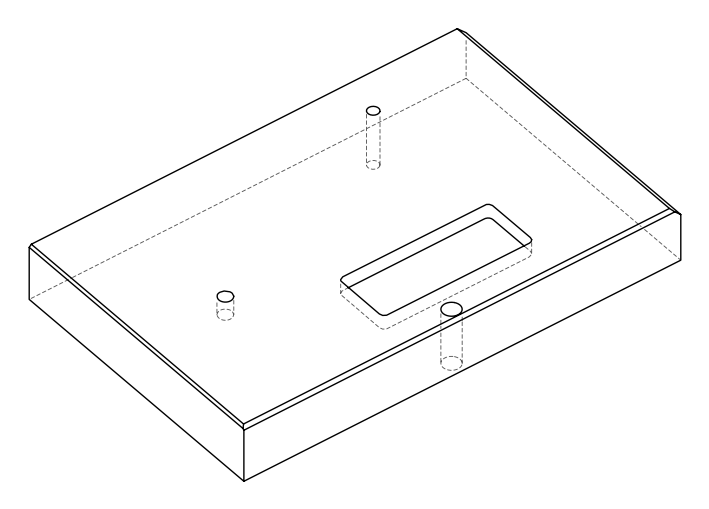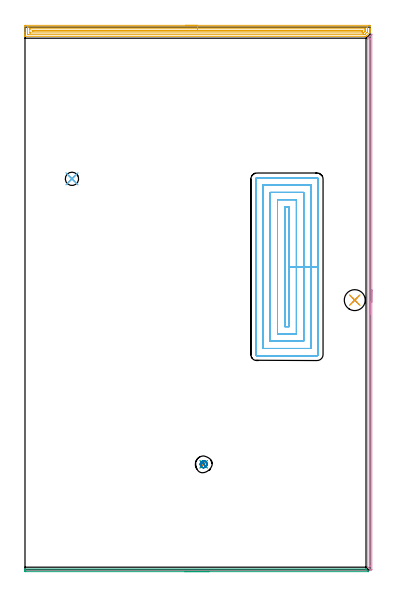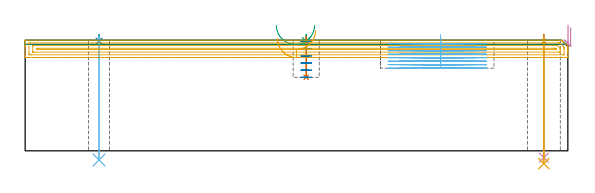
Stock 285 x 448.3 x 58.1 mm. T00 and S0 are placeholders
(PLAN: 12 operations, 7 tool changes, 45.6 min)
(1 SPOT_DRILL | STEP1HOLE | NXT0321_9005460120000 | 0.03 min | 4 mm3)
(2 SPOT_DRILL_1 | STEP1HOLE_1 | NXT0321_9005460120000 | 0.03 min | 1 mm3)
(3 SPOT_DRILL_2 | STEP1POCKET | NXT0321_9005460120000 | 0.03 min | 5 mm3)
(4 DRILL_THROUGH_HOLE_INTO_CENTER | STEP1HOLE | NXT0301_083 | 0.26 min | 5690 mm3)
(5 DRILL_TO_ENLARGE_THROUGH_HOLE | STEP1HOLE | UGT0301_244 | 0.27 min | 7938 mm3)
(6 DRILL_THROUGH_HOLE_INTO_CENTER_1 | STEP1HOLE_1 | UGT0301_505 | 0.26 min | 5487 mm3)
(7 DRILL_BLIND_HOLE_INTO_CENTER | STEP1POCKET | NXT0301_128 | 0.09 min | 2075 mm3)
(8 MILL_ROUGH_BLIND_HOLE_CONTOUR | STEP1POCKET | NXT0201_009 | Spiral | 0.73 min | 795 mm3)
(9 AREA_MILL | FG_CHAMFER_SURFACE | UGT0205_001 | 2.42 min | 688 mm3)
(10 AREA_MILL_1 | FG_CHAMFER_SURFACE_1 | UGT0205_001 | 7.19 min | 2418 mm3)
(11 AREA_MILL_2 | FG_CHAMFER_SURFACE_2 | UGT0205_001 | 9.28 min | 11769 mm3)
(12 MILL_RECTANGULAR_POCKET | POCKET_RECTANGULAR_STRAIGHT | NXT0201_009 | Follow Part, ap 2, ae 75% | 25.08 min | 135457 mm3)
(TOOL NXT0321_9005460120000 | NC Spot Drill, 142deg, 12mm, Carbide, Uncoated | D12 PA142 FL30 Z2)
(TOOL NXT0301_083 | Carbide Drill 11.2mm [860.1-1120-056A1-MM 2214] | D11.2 PA140 FL72 Z2)
(TOOL UGT0301_244 | Twist Drill 17.3 mm | D17.3 PA118 FL130 Z2)
(TOOL UGT0301_505 | Carbide Drill 11.0 mm | D11 PA118 FL94 Z2)
(TOOL NXT0301_128 | Carbide Drill 12mm [861.1-1200-036A1-GP GC34] | D12 PA150 FL37.4 Z2)
(TOOL NXT0201_009 | ENDMILL 8mm [2P460-0800-NA 1630] | D8 FL26 Z6)
(TOOL UGT0205_001 | Chamfer Mill 20 x 3 x 45 deg. | D20 FL50 Z2)
(OP 1 SPOT_DRILL)
G17 G21 G94 G90
T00 M6
G54
G17 G0 G90 X272.4 Y222.8 S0 M3
G43 Z68.1 H0
G94 G81 G98 Z57.355 F250. R61.1
G80
M5
M2
(OP 2 SPOT_DRILL_1)
G17 G21 G94 G90
T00 M6
G54
G17 G0 G90 X38.8 Y323. S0 M3
G43 Z68.1 H0
G94 G81 G98 Z57.627 F250. R61.1
G80
M5
M2
(OP 3 SPOT_DRILL_2)
G17 G21 G94 G90
T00 M6
G54
G17 G0 G90 X147.6 Y87.2 S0 M3
G43 Z68.1 H0
G94 G81 G98 Z57.51 F250. R61.1
G80
M5
M2
(OP 4 DRILL_THROUGH_HOLE_INTO_CENTER)
G17 G21 G94 G90
T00 M6
G54
G17 G0 G90 X272.4 Y222.8 S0 M3
G43 Z68.1 H1
G94 G73 G98 Z-3.538 F250. Q10.273 R60.1
G80
M5
M2
(OP 5 DRILL_TO_ENLARGE_THROUGH_HOLE)
G17 G21 G94 G90
T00 M6
G54
G17 G0 G90 X272.4 Y222.8 S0 M3
G43 Z68.1 H0
G94 G73 G98 Z-6.697 F250. Q16.199 R60.1
G80
M5
M2
(OP 6 DRILL_THROUGH_HOLE_INTO_CENTER_1)
G17 G21 G94 G90
T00 M6
G54
G17 G0 G90 X38.8 Y323. S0 M3
G43 Z68.1 H0
G94 G73 G98 Z-4.805 F250. Q10.484 R60.1
G80
M5
M2
(OP 7 DRILL_BLIND_HOLE_INTO_CENTER)
G17 G21 G94 G90
T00 M6
G54
G17 G0 G90 X147.6 Y87.2 S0 M3
G43 Z68.1 H1
G94 G81 G98 Z38.6 F250. R60.1
G80
M5
M2
(OP 8 MILL_ROUGH_BLIND_HOLE_CONTOUR)
G17 G21 G94 G90
T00 M6
G54
G17 G0 G90 X147.6 Y87.2 S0 M3
G43 Z68.1 H1
Z57.35
G94 G3 X147.941 Y87.903 R0.434 F250.
X146.718 Y88.319 R1.187
X145.299 Y86.389 R1.883
X146.935 Y84.429 R2.138
X150.371 Y86.535 R2.85
X146.935 Y84.429 R-2.85
X148.653 Y85.482 R1.425
X147.6 Y87.2 R1.425
G0 Z53.6
G3 X147.941 Y87.903 R0.434
X146.718 Y88.319 R1.187
X145.299 Y86.389 R1.883
X146.935 Y84.429 R2.138
X150.371 Y86.535 R2.85
X146.935 Y84.429 R-2.85
X148.653 Y85.482 R1.425
X147.6 Y87.2 R1.425
G0 Z49.85
G3 X147.941 Y87.903 R0.434
X146.718 Y88.319 R1.187
X145.299 Y86.389 R1.883
X146.935 Y84.429 R2.138
X150.371 Y86.535 R2.85
X146.935 Y84.429 R-2.85
X148.653 Y85.482 R1.425
X147.6 Y87.2 R1.425
G0 Z46.1
G3 X147.941 Y87.903 R0.434
X146.718 Y88.319 R1.187
X145.299 Y86.389 R1.883
X146.935 Y84.429 R2.138
X150.371 Y86.535 R2.85
X146.935 Y84.429 R-2.85
X148.653 Y85.482 R1.425
X147.6 Y87.2 R1.425
G0 Z42.35
G3 X147.941 Y87.903 R0.434
X146.718 Y88.319 R1.187
X145.299 Y86.389 R1.883
X146.935 Y84.429 R2.138
X150.371 Y86.535 R2.85
X146.935 Y84.429 R-2.85
X148.653 Y85.482 R1.425
X147.6 Y87.2 R1.425
G0 Z38.6
G3 X147.941 Y87.903 R0.434
X146.718 Y88.319 R1.187
X145.299 Y86.389 R1.883
X146.935 Y84.429 R2.138
X150.371 Y86.535 R2.85
X146.935 Y84.429 R-2.85
X148.653 Y85.482 R1.425
X147.6 Y87.2 R1.425
G0 Z68.1
M5
M2
(OP 9 AREA_MILL)
G17 G21 G94 G90
T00 M6
G54
G17 G0 G90 X151.95 Y-1.5 S1061 M3
G43 Z68.1 H0
Z65.9
G94 G1 X151.912 Z65.028 F250.
X151.798 Z64.163
X151.609 Z63.312
X151.347 Z62.48
X151.013 Z61.674
X150.61 Z60.9
X150.142 Z60.164
X149.61 Z59.472
X149.021 Z58.829
X148.378 Z58.24
X147.686 Z57.708
X146.95 Z57.24
X146.176 Z56.837
X145.37 Z56.503
X144.538 Z56.241
X143.687 Z56.052
X142.822 Z55.938
X141.95 Z55.9
X0.633
X0.306 Y-1.499 Z55.901
X0.068 Y-1.495 Z55.903
X0.006 Y-1.491 Z55.905
X0. Y-1.266 Z56.13
Y-0.759 Z56.636
Y-0.4 Z56.995
Y0.506 Z57.905
X0.003 Y0.604 Z57.996
X0.01 Y0.697 Z58.088
X0.186 Y0.7 Z58.1
X281.478
X281.695 Y0.696 Z58.089
X281.773 Y0.629 Z58.026
X282.193 Y0.207 Z57.607
X282.367 Y0.033 Z57.433
X283.766 Y-1.365 Z56.034
X283.881 Y-1.491 Z55.904
X283.834 Y-1.497 Z55.903
X283.745 Y-1.5 Z55.9
X141.95
X141.078 Z55.938
X140.214 Z56.052
X139.362 Z56.241
X138.53 Z56.503
X137.724 Z56.837
X136.95 Z57.24
X136.214 Z57.708
X135.522 Z58.24
X134.879 Z58.829
X134.29 Z59.472
X133.759 Z60.164
X133.29 Z60.9
X132.887 Z61.674
X132.553 Z62.48
X132.291 Z63.312
X132.102 Z64.164
X131.988 Z65.028
X131.95 Z65.9
G0 Z68.1
M5
M2
(OP 10 AREA_MILL_1)
G17 G21 G94 G90
T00 M6
G54
G17 G0 G90 X286.5 Y231.25 S1061 M3
G43 Z68.1 H0
Z64.8
G94 G1 Y231.212 Z63.928 F250.
Y231.098 Z63.063
Y230.909 Z62.212
Y230.647 Z61.38
Y230.313 Z60.574
Y229.91 Z59.8
Y229.441 Z59.064
Y228.91 Z58.372
Y228.321 Z57.729
Y227.678 Z57.14
Y226.986 Z56.608
Y226.25 Z56.14
Y225.476 Z55.737
Y224.67 Z55.403
Y223.838 Z55.141
Y222.986 Z54.952
Y222.122 Z54.838
Y221.25 Z54.8
Y0.17
X286.495 Y0.032 Z54.805
X286.493 Y0.01 Z54.806
X286.369 Y0. Z54.931
X285.952 Z55.348
X285.669 Z55.626
X285.515 Z55.781
X285.406 Y0.002 Z55.891
X285.395 Y0.005 Z55.901
X284.782 Y0.617 Z56.516
X283.351 Y2.048 Z57.948
X283.205 Y2.193 Z58.091
X283.2 Y2.403 Z58.1
Y438.31
X283.204 Y439.2 Z58.096
X283.205 Y439.204 Z58.095
X283.54 Y439.541 Z57.757
X284.85 Y440.852 Z56.446
X284.989 Y440.99 Z56.309
X285.144 Y441.146 Z56.153
X285.287 Y441.289 Z56.009
X285.436 Y441.437 Z55.862
X285.572 Y441.573 Z55.726
X285.724 Y441.726 Z55.571
X286.226 Y442.226 Z55.074
X286.328 Y442.329 Z54.971
X286.482 Y442.479 Z54.816
X286.495 Y442.483 Z54.803
X286.499 Y442.479 Z54.799
X286.5 Y221.25 Z54.8
X285.086 Z56.214
X285.085 Y3.296 Z56.215
X285.083 Y2.814 Z56.217
X285.081 Y2.783 Z56.219
X285.08 Y2.782 Z56.22
X285.067 Y2.791 Z56.233
X284.995 Y2.858 Z56.305
X284.851 Y3.002 Z56.449
X284.706 Y3.151 Z56.594
X284.635 Y3.227 Z56.665
X284.621 Y3.296 Z56.679
X284.616 Y3.779 Z56.684
X284.615 Y3.984 Z56.685
Y437.417
X284.616 Y437.899 Z56.684
X284.619 Y438.1 Z56.681
X284.621 Y438.157 Z56.679
X284.653 Y438.193 Z56.647
X284.762 Y438.31 Z56.538
X284.865 Y438.412 Z56.435
X285.032 Y438.571 Z56.268
X285.079 Y438.613 Z56.221
X285.082 Y438.52 Z56.218
X285.085 Y438.31 Z56.215
Y438.105
X285.086 Y221.25 Z56.214
Y220.378 Z56.252
Y219.513 Z56.366
Y218.662 Z56.555
Y217.83 Z56.817
Y217.024 Z57.151
Y216.25 Z57.554
Y215.514 Z58.023
Y214.822 Z58.554
Y214.179 Z59.143
Y213.59 Z59.786
Y213.058 Z60.478
Y212.59 Z61.214
Y212.187 Z61.988
Y211.853 Z62.794
Y211.591 Z63.626
Y211.402 Z64.478
Y211.288 Z65.343
Y211.25 Z66.214
G0 Z68.1
M5
M2
(OP 11 AREA_MILL_2)
G17 G21 G94 G90
T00 M6
G54
G17 G0 G90 X132.5 Y449.8 S1061 M3
G43 Z68.1 H0
Z59.
G94 G1 X132.538 Z58.128 F250.
X132.652 Z57.264
X132.841 Z56.412
X133.103 Z55.58
X133.437 Z54.774
X133.84 Z54.
X134.309 Z53.264
X134.84 Z52.572
X135.429 Z51.929
X136.072 Z51.34
X136.764 Z50.809
X137.5 Z50.34
X138.274 Z49.937
X139.08 Z49.603
X139.912 Z49.341
X140.764 Z49.152
X141.628 Z49.038
X142.5 Z49.
X283.841
X284.395 Y449.799 Z49.001
X284.942 Y449.794 Z49.003
X284.992 Y449.791 Z49.005
X285. Y449.249 Z49.547
Y447.471 Z51.323
Y446.899 Z51.898
Y446.583 Z52.214
Y446.01 Z52.786
Y445.694 Z53.101
Y445.062 Z53.737
Y444.549 Z54.251
X284.99 Y443.994 Z54.804
X284.916 Y443.917 Z54.882
X284.841 Y443.84 Z54.958
X282.164 Y441.164 Z57.636
X281.794 Y440.794 Z58.006
X281.718 Y440.721 Z58.079
X281.7 Y440.707 Z58.093
X280.825 Y440.7 Z58.1
X0.159
X0.01 Y440.703 Z58.088
X0.007 Y440.736 Z58.055
X0. Y441.092 Z57.707
Y441.507 Z57.292
Y442.14 Z56.655
Y443.345 Z55.452
Y443.917 Z54.877
Y448.647 Z50.15
X0.004 Y449.249 Z49.549
X0.008 Y449.792 Z49.006
X0.057 Y449.794 Z49.004
X0.605 Y449.8 Z49.
X142.5
Y448.386 Z50.414
X282.585 Y448.385 Z50.415
X282.61 Y448.384 Z50.416
X282.99 Y448.36 Z50.44
X282.999 Y447.973 Z50.827
Y445.307 Z53.493
X282.99 Y444.806 Z53.994
X282.978 Y444.44 Z54.36
X282.61 Y444.06 Z54.74
X282.539 Y443.988 Z54.812
X281.203 Y442.653 Z56.147
X280.825 Y442.275 Z56.525
X280.756 Y442.209 Z56.591
X280.678 Y442.14 Z56.66
X279.958 Y442.115 Z56.685
X279.933 Y442.114 Z56.686
X2.415 Y442.115 Z56.685
X2.39 Y442.116 Z56.684
X2.01 Y442.14 Z56.66
X2.001 Y442.527 Z56.273
X2. Y447.471 Z51.329
X2.001 Y447.859 Z50.941
X2.01 Y448.36 Z50.44
X2.365 Y448.385 Z50.415
X2.39
X3.256 Y448.386 Z50.414
X142.5
Y446.972 Z51.828
X280.436 Y446.971 Z51.829
X280.825 Y446.968 Z51.832
X280.954 Y446.965 Z51.835
X280.99 Y446.96 Z51.84
X280.995 Y446.873 Z51.927
X280.998 Y446.757 Z52.043
X281. Y445.694 Z53.106
Y445.521 Z53.279
X280.997 Y445.163 Z53.637
X280.992 Y444.985 Z53.815
X280.987 Y444.898 Z53.902
X280.904 Y444.806 Z53.994
X280.866 Y444.765 Z54.035
X279.933 Y443.833 Z54.967
X279.657 Y443.568 Z55.232
X279.614 Y443.535 Z55.265
X279.556 Y443.533 Z55.267
X279.429 Y443.53 Z55.27
X279.04 Y443.529 Z55.271
X278.538 Y443.528 Z55.272
X4.564 Y443.529 Z55.271
X4.175 Y443.532 Z55.268
X4.046 Y443.535 Z55.265
X4.01 Y443.54 Z55.26
X4.005 Y443.627 Z55.173
X4.002 Y443.743 Z55.057
X4. Y443.917 Z54.883
Y444.091 Z54.709
X4.001 Y446.756 Z52.044
X4.01 Y446.93 Z51.87
X4.013 Y446.966 Z51.834
X4.029 Y446.968 Z51.832
X4.077 Y446.97 Z51.83
X4.175 Y446.971 Z51.829
X142.5 Y446.972 Z51.828
Y445.557 Z53.243
X278.286
X278.845 Y445.552 Z53.248
X278.978 Y445.55 Z53.25
X278.99 Y445.461 Z53.339
Y445.36 Z53.44
X278.911 Y445.272 Z53.528
X278.742 Y445.103 Z53.697
X278.569 Y444.95 Z53.85
X278.245 Y444.944 Z53.856
X278.148 Y444.943 Z53.857
X6.714 Y444.944 Z53.856
X6.098 Y444.95 Z53.85
X6.01 Y444.954 Z53.846
X6.007 Y445.048 Z53.752
X6.005 Y445.25 Z53.55
X6.007 Y445.452 Z53.348
X6.01 Y445.546 Z53.254
X6.103 Y445.551 Z53.249
X6.235 Y445.554 Z53.246
X6.852 Y445.557 Z53.243
X6.99
X142.5
X143.372 Z53.281
X144.237 Z53.395
X145.088 Z53.583
X145.92 Z53.846
X146.726 Z54.18
X147.5 Z54.582
X148.236 Z55.051
X148.928 Z55.582
X149.571 Z56.172
X150.16 Z56.815
X150.692 Z57.507
X151.16 Z58.243
X151.563 Z59.016
X151.897 Z59.822
X152.159 Z60.654
X152.348 Z61.506
X152.462 Z62.371
X152.5 Z63.243
G0 Z68.1
M5
M2
(OP 12 MILL_RECTANGULAR_POCKET)
G17 G21 G94 G90
T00 M6
G54
G17 G0 G90 X218.2 Y232.296 S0 M3
G43 Z68.1 H1
Z61.1
G94 G1 Y250.35 Z56.262 F250.
Y299.8 F500.
X214.6
Y200.9
X218.2
Y250.35
X224.2
Y305.8
X208.6
Y194.9
X224.2
Y250.35
X230.2
Y311.8
X202.6
Y188.9
X230.2
Y250.35
X236.2
Y317.8
X196.6
Y182.9
X236.2
Y250.35
X242.2
Y322.9
G3 X241.3 Y323.8 R0.9
G1 X191.5
G3 X190.6 Y322.9 R0.9
G1 Y177.8
G3 X191.5 Y176.9 R0.9
G1 X241.3
G3 X242.2 Y177.8 R0.9
G1 Y250.35
Y251.35
G0 X218.2 Y232.296 Z59.262
G1 Y250.35 Z54.425 F250.
Y299.8 F500.
X214.6
Y200.9
X218.2
Y250.35
X224.2
Y305.8
X208.6
Y194.9
X224.2
Y250.35
X230.2
Y311.8
X202.6
Y188.9
X230.2
Y250.35
X236.2
Y317.8
X196.6
Y182.9
X236.2
Y250.35
X242.2
Y322.9
G3 X241.3 Y323.8 R0.9
G1 X191.5
G3 X190.6 Y322.9 R0.9
G1 Y177.8
G3 X191.5 Y176.9 R0.9
G1 X241.3
G3 X242.2 Y177.8 R0.9
G1 Y250.35
Y251.35
G0 X218.2 Y232.296 Z57.425
G1 Y250.35 Z52.587 F250.
Y299.8 F500.
X214.6
Y200.9
X218.2
Y250.35
X224.2
Y305.8
X208.6
Y194.9
X224.2
Y250.35
X230.2
Y311.8
X202.6
Y188.9
X230.2
Y250.35
X236.2
Y317.8
X196.6
Y182.9
X236.2
Y250.35
X242.2
Y322.9
G3 X241.3 Y323.8 R0.9
G1 X191.5
G3 X190.6 Y322.9 R0.9
G1 Y177.8
G3 X191.5 Y176.9 R0.9
G1 X241.3
G3 X242.2 Y177.8 R0.9
G1 Y250.35
Y251.35
G0 X218.2 Y232.296 Z55.587
G1 Y250.35 Z50.75 F250.
Y299.8 F500.
X214.6
Y200.9
X218.2
Y250.35
X224.2
Y305.8
X208.6
Y194.9
X224.2
Y250.35
X230.2
Y311.8
X202.6
Y188.9
X230.2
Y250.35
X236.2
Y317.8
X196.6
Y182.9
X236.2
Y250.35
X242.2
Y322.9
G3 X241.3 Y323.8 R0.9
G1 X191.5
G3 X190.6 Y322.9 R0.9
G1 Y177.8
G3 X191.5 Y176.9 R0.9
G1 X241.3
G3 X242.2 Y177.8 R0.9
G1 Y250.35
Y251.35
G0 X218.2 Y232.296 Z53.75
G1 Y250.35 Z48.912 F250.
Y299.8 F500.
X214.6
Y200.9
X218.2
Y250.35
X224.2
Y305.8
X208.6
Y194.9
X224.2
Y250.35
X230.2
Y311.8
X202.6
Y188.9
X230.2
Y250.35
X236.2
Y317.8
X196.6
Y182.9
X236.2
Y250.35
X242.2
Y322.9
G3 X241.3 Y323.8 R0.9
G1 X191.5
G3 X190.6 Y322.9 R0.9
G1 Y177.8
G3 X191.5 Y176.9 R0.9
G1 X241.3
G3 X242.2 Y177.8 R0.9
G1 Y250.35
Y251.35
G0 X218.2 Y232.296 Z51.912
G1 Y250.35 Z47.075 F250.
Y299.8 F500.
X214.6
Y200.9
X218.2
Y250.35
X224.2
Y305.8
X208.6
Y194.9
X224.2
Y250.35
X230.2
Y311.8
X202.6
Y188.9
X230.2
Y250.35
X236.2
Y317.8
X196.6
Y182.9
X236.2
Y250.35
X242.2
Y322.9
G3 X241.3 Y323.8 R0.9
G1 X191.5
G3 X190.6 Y322.9 R0.9
G1 Y177.8
G3 X191.5 Y176.9 R0.9
G1 X241.3
G3 X242.2 Y177.8 R0.9
G1 Y250.35
Y251.35
G0 X218.2 Y232.296 Z50.075
G1 Y250.35 Z45.237 F250.
Y299.8 F500.
X214.6
Y200.9
X218.2
Y250.35
X224.2
Y305.8
X208.6
Y194.9
X224.2
Y250.35
X230.2
Y311.8
X202.6
Y188.9
X230.2
Y250.35
X236.2
Y317.8
X196.6
Y182.9
X236.2
Y250.35
X242.2
Y322.9
G3 X241.3 Y323.8 R0.9
G1 X191.5
G3 X190.6 Y322.9 R0.9
G1 Y177.8
G3 X191.5 Y176.9 R0.9
G1 X241.3
G3 X242.2 Y177.8 R0.9
G1 Y250.35
Y251.35
G0 X218.2 Y232.296 Z48.237
G1 Y250.35 Z43.4 F250.
Y299.8 F500.
X214.6
Y200.9
X218.2
Y250.35
X224.2
Y305.8
X208.6
Y194.9
X224.2
Y250.35
X230.2
Y311.8
X202.6
Y188.9
X230.2
Y250.35
X236.2
Y317.8
X196.6
Y182.9
X236.2
Y250.35
X242.2
Y322.9
G3 X241.3 Y323.8 R0.9
G1 X191.5
G3 X190.6 Y322.9 R0.9
G1 Y177.8
G3 X191.5 Y176.9 R0.9
G1 X241.3
G3 X242.2 Y177.8 R0.9
G1 Y250.35
Y251.35
G0 Z68.1
M5
M2
